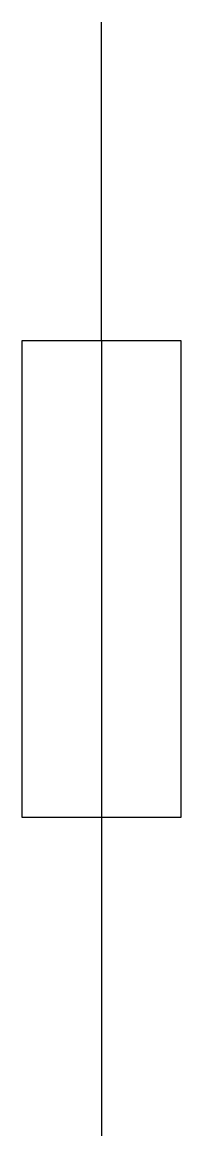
# Model space of a CAD drawing. Extents: x 138.3 to 140.8, y -316.1 to -298.6.
import ezdxf

# ---------------------------------------------------------------- set-up
doc = ezdxf.new("R2010")
doc.units = 0
doc.header["$LTSCALE"] = 3
doc.header["$MEASUREMENT"] = 0
doc.layers.add('1轮廓实线层', color=7, linetype='CONTINUOUS')

msp = doc.modelspace()

# ---------------------------------------------------------------- linework, layer by layer
at = {"layer": '1轮廓实线层'}
for p, q in [((139.557, -303.552), (139.557, -298.552)), ((138.307, -303.552), (140.807, -303.552)), ((138.307, -311.052), (138.307, -303.552)), ((139.557, -303.552), (139.557, -311.052)), ((140.807, -303.552), (140.807, -311.052)), ((140.807, -311.052), (138.307, -311.052)), ((139.557, -311.052), (139.557, -316.052))]:
    msp.add_line(p, q, dxfattribs=at)

doc.saveas('drawing.dxf')
